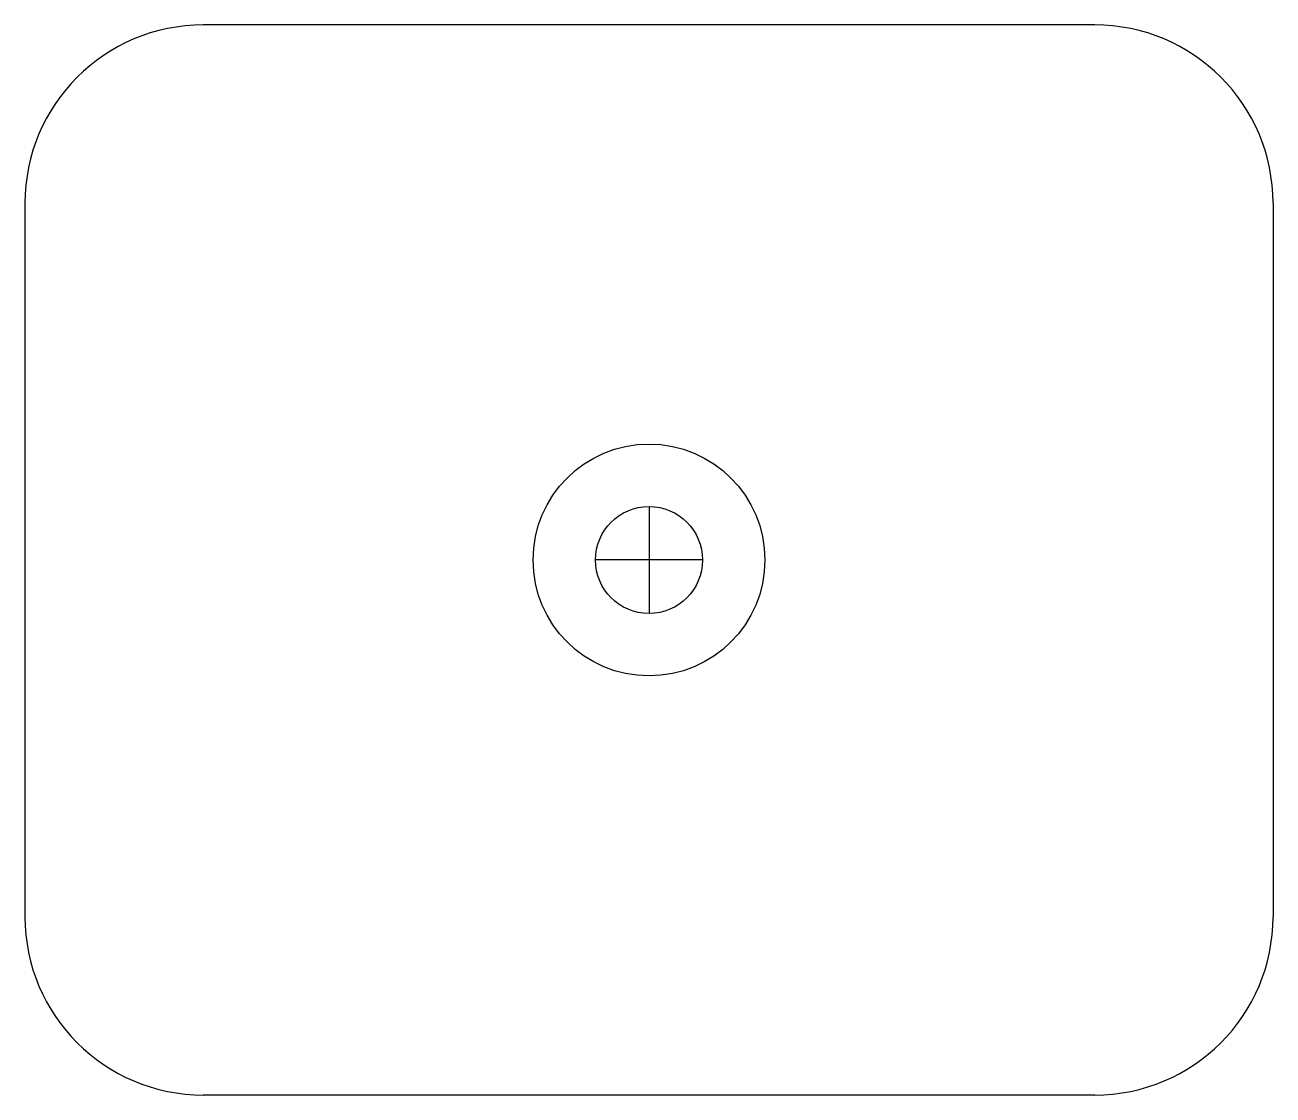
# Model space of a CAD drawing. Extents: x 12.264 to 12.614, y 7.831 to 8.131.
import ezdxf

# ---------------------------------------------------------------- set-up
doc = ezdxf.new("R2010")
doc.units = 0
doc.layers.get('0').update_dxf_attribs({"linetype": 'CONTINUOUS'})

msp = doc.modelspace()

# ---------------------------------------------------------------- linework, layer by layer
at = {"color": 0}
for p, q in [((12.56418, 8.13052), (12.31418, 8.13052)), ((12.26418, 8.08052), (12.26418, 7.88052)), ((12.61418, 8.08052), (12.61418, 7.88052)), ((12.43918, 7.99552), (12.43918, 7.96552)), ((12.45418, 7.98052), (12.42418, 7.98052)), ((12.56418, 7.83052), (12.31418, 7.83052))]:
    msp.add_line(p, q, dxfattribs=at)
for radius in [0.0325, 0.015]:
    msp.add_circle((12.43918, 7.98052), radius, dxfattribs=at)
for centre, start, end in [((12.31418, 8.08052), 90, 180), ((12.56418, 8.08052), 0, 90), ((12.31418, 7.88052), 180, 270), ((12.56418, 7.88052), 270, 0)]:
    msp.add_arc(centre, 0.05, start, end, dxfattribs=at)

doc.saveas('drawing.dxf')
